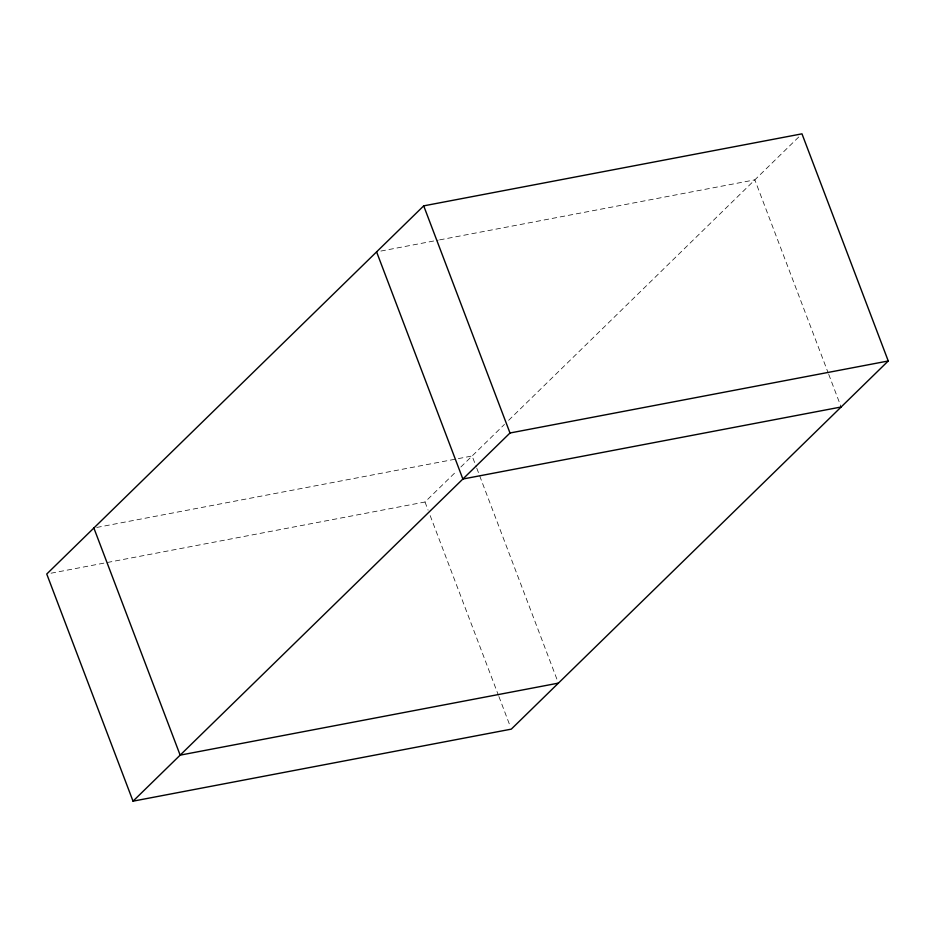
<?xml version="1.0" encoding="UTF-8"?>
<svg xmlns="http://www.w3.org/2000/svg" width="935" height="935" viewBox="0 0 935 935"><rect width="100%" height="100%" fill="white"/><g stroke="black" fill="none" stroke-linecap="round" stroke-linejoin="round"><path stroke-width="0.7" stroke-dasharray="4.67 3.51" d="M51.051 573.202L425.004 502.001L456.759 470.983M460.861 466.986L504.468 424.397M508.64 420.318L798.899 136.837M380.884 251.059L438.199 240.155M439.637 239.874L754.849 179.859L828.211 372.995M96.737 527.457L472.128 455.976L476.254 466.857M828.726 374.351L841.126 406.994M476.78 468.213L558.405 683.123M425.004 502.001L428.101 510.159M430.17 515.594L498.367 695.137M498.893 696.493L510.253 726.413"/><path stroke-width="1.4" d="M423.707 205.864L46.75 574.02L133.027 801.166L511.293 729.136L888.25 360.98L801.973 133.834L423.707 205.864L509.996 432.998L133.027 801.166M509.996 432.998L888.25 360.98M841.126 406.994L462.872 479.024L376.595 251.877M558.405 683.123L180.151 755.141L93.874 528.006"/></g></svg>
